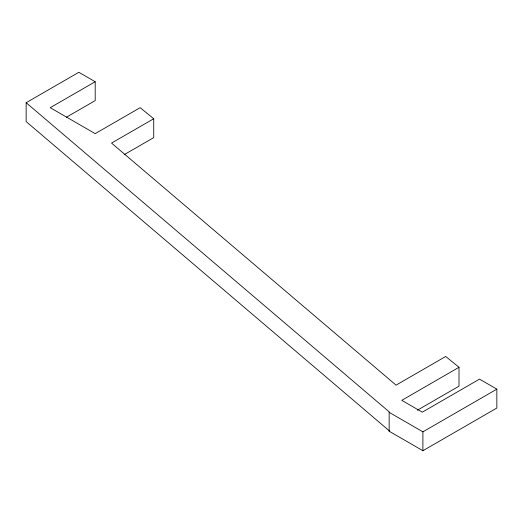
<?xml version="1.0" encoding="UTF-8"?>
<svg xmlns="http://www.w3.org/2000/svg" width="523" height="523" viewBox="0 0 523 523"><rect width="100%" height="100%" fill="white"/><g stroke="black" fill="none" stroke-linecap="round" stroke-linejoin="round"><path stroke-width="0.78" d="M26.15 102.711L389.511 412.137L389.151 412.346L389.151 431.227L389.511 431.017L26.15 121.591L26.15 102.711L78.842 72.285L95.193 81.725L95.193 100.606L66.388 117.237M95.193 81.725L50.228 107.686L95.193 133.646L140.157 107.686L153.729 118.734L153.729 137.614L124.199 154.664M153.729 118.734L111.543 143.086L396.061 385.137L445.714 356.47L459.004 367.296L459.004 386.177L417.321 410.241M459.004 367.296L401.775 400.337L422.283 412.176L479.513 379.136L496.85 389.145L496.85 408.025L422.911 450.715L389.151 431.227M389.151 412.346L422.911 431.835L496.85 389.145M422.911 431.835L422.911 450.715"/></g></svg>
